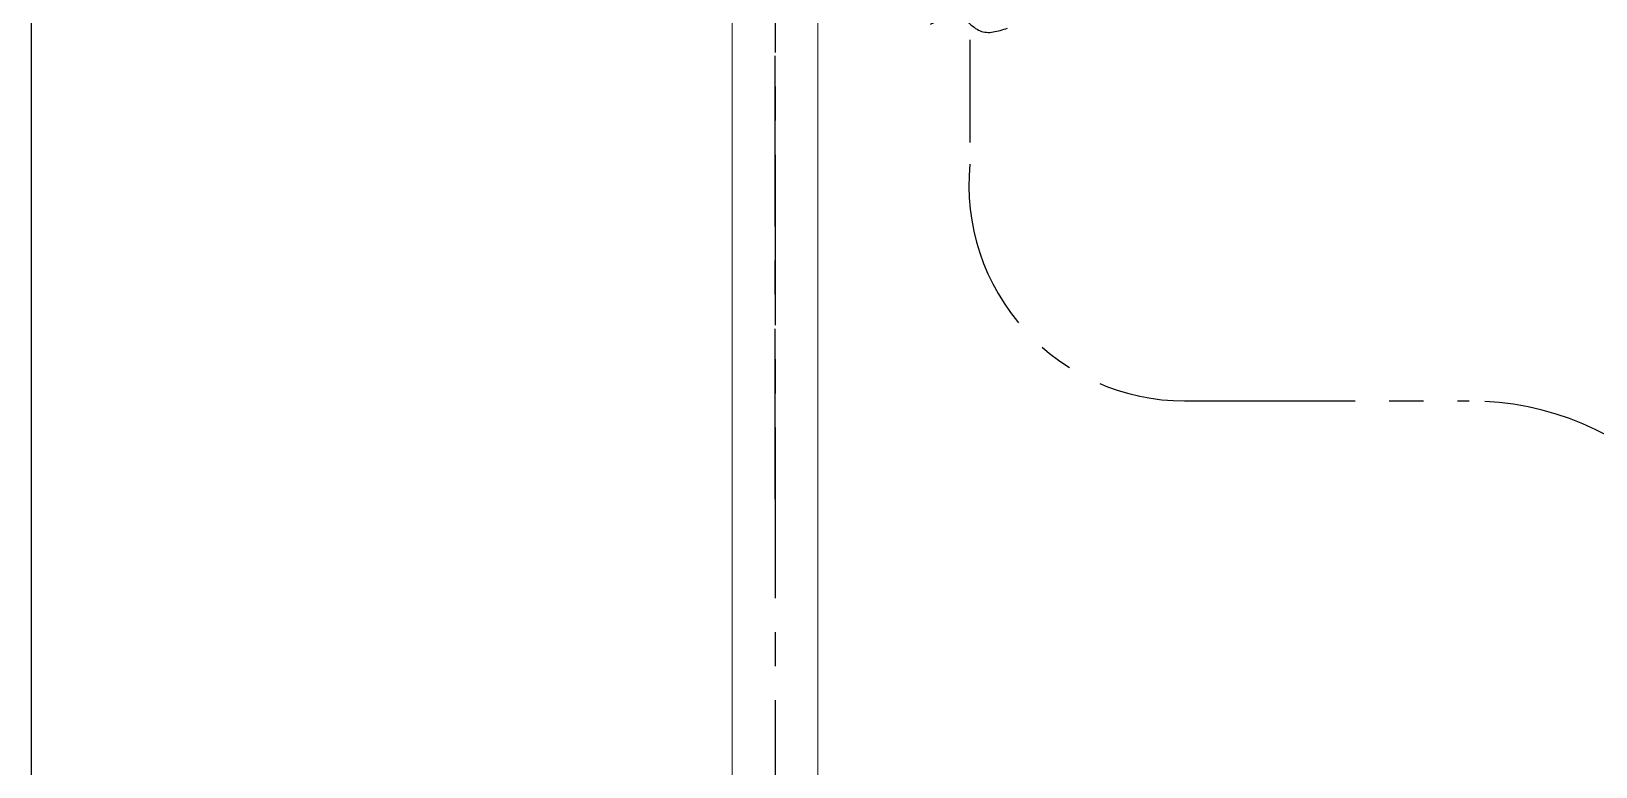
# Model space of a CAD drawing. Extents: x -5853 to -5433, y -3863 to -3269.
# Drawn here: x -5739.8 to -5659.5, y -3712.4 to -3674.6 of the extents above; entities that cross this region are included whole.
import ezdxf

# ---------------------------------------------------------------- set-up
doc = ezdxf.new("R2010")
doc.units = 0
doc.header["$LTSCALE"] = 7
doc.linetypes.add('CENTER', pattern=[2, 1.25, -0.25, 0.25, -0.25])
doc.linetypes.add('PHANTOM', pattern=[2.5, 1.25, -0.25, 0.25, -0.25, 0.25, -0.25])
doc.layers.get('0').update_dxf_attribs({"color": 2, "linetype": 'CONTINUOUS'})
for name, color, linetype in [('CL', 1, 'CENTER'), ('DWG', 7, 'CONTINUOUS'), ('PH', 3, 'PHANTOM')]:
    doc.layers.add(name, color=color, linetype=linetype)

msp = doc.modelspace()

# ---------------------------------------------------------------- linework, layer by layer
at = {"color": 1, "linetype": 'CENTER'}
msp.add_line((-5701.65964, -3698.65869), (-5701.66381, -3503.34142), dxfattribs=at)
at = {"color": 7, "linetype": 'Continuous', "lineweight": 15}
for p, q in [((-5703.85964, -3625.78488), (-5703.85964, -3730.72315)), ((-5699.45964, -3730.72315), (-5699.45964, -3630.83144))]:
    msp.add_line(p, q, dxfattribs=at)
at = {"layer": 'CL'}
for p, q in [((-5701.65964, -3526.98073), (-5701.65964, -3764.75136)), ((-5691.65964, -3619.08353), (-5691.65964, -3680.34675)), ((-5680.64134, -3693.616), (-5666.04536, -3693.616))]:
    msp.add_line(p, q, dxfattribs=at)
for centre, radius, start, end in [((-5680.64134, -3682.54426), 11.07174, 174.3684664, 270), ((-5666.04536, -3708.616), 15, 0, 90)]:
    msp.add_arc(centre, radius, start, end, dxfattribs=at)
at = {"layer": 'DWG', "color": 2}
msp.add_line((-5739.82355, -3519.40661), (-5739.82355, -3800.56677), dxfattribs=at)
at = {"layer": 'PH', "ltscale": 0.5}
msp.add_spline([(-5693.67831, -3674.27687), (-5692.31283, -3673.82188), (-5691.14242, -3674.62354), (-5689.73103, -3674.48505)], degree=3, dxfattribs=at)

doc.saveas('drawing.dxf')
